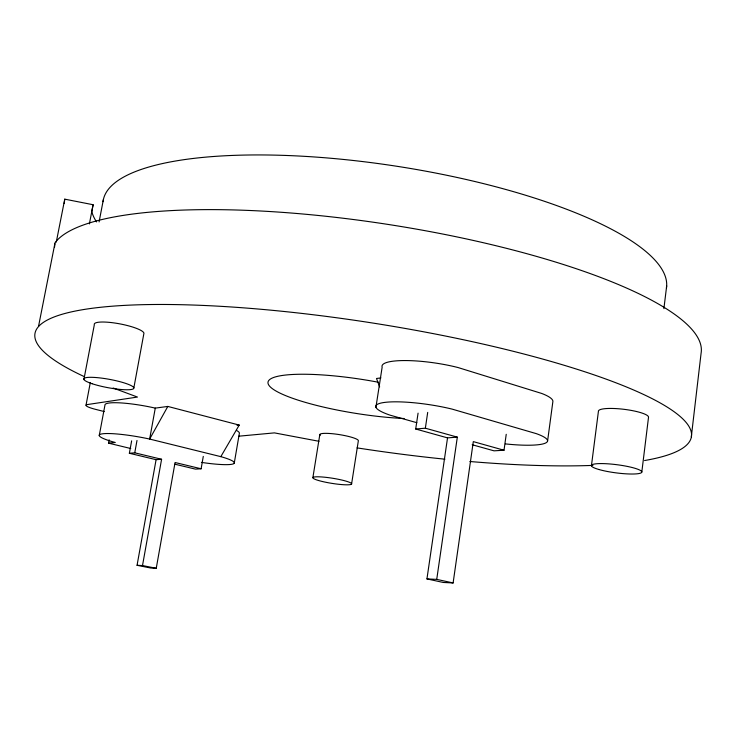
<?xml version="1.0" encoding="UTF-8"?>
<svg xmlns="http://www.w3.org/2000/svg" width="738" height="738" viewBox="0 0 738 738"><rect width="100%" height="100%" fill="white"/><g stroke="black" fill="none" stroke-linecap="round" stroke-linejoin="round"><path stroke-width="1.11" d="M54.538 247.046L54.916 243.798M691.312 436.822L701.1 353.124A328.927 79.04 8.8 0 0 408.308 227.719A328.927 79.04 8.8 0 0 55.046 242.719L38.505 326.5M641.82 471.997L648.527 417.191A25.24 4.908 7 0 0 623.213 409.221A25.24 4.908 7 0 0 598.417 411.352L591.433 465.743M663.896 308.632L666.682 285.864M64.197 203.531L64.76 199.159L93.108 204.73L89.39 223.909M547.578 441.093L552.863 401.647A50.599 10.055 7.9 0 0 541.766 393.474L458.104 367.561A51.9 10.719 8.4 0 0 405.596 360.559A51.9 10.719 8.4 0 0 382.146 367.164L375.919 407.265M472.182 444.746L494.036 450.835L504.017 450.226L506.231 434.304M426.942 578.915L436.73 579.376L457.329 437.145L447.532 437.883L426.942 578.915L443.261 582.457L453.114 582.946L473.307 441.619L504.017 450.226M418.077 413.142L415.697 429.009L425.356 428.197L427.699 412.394M351.574 484.063A19.64 2.583 9.1 0 0 323.991 477.145A19.64 2.583 9.1 0 0 321.168 481.213A19.64 2.583 9.1 0 0 351.574 484.063L358.317 440.973A19.539 3.1 9.1 0 0 338.041 434.405A19.539 3.1 9.1 0 0 320.163 435.383M312.875 477.615L319.831 434.516M234.25 463.178L239.315 433.566A37.989 5.738 9.8 0 0 236.464 430.411M174.924 464.202L195.459 469.128L201.123 468.778L203.282 456.407M137.056 565.299L142.499 565.557L161.594 459.276L156.096 459.682L137.056 565.299L150.746 568.02L156.244 568.288L175.072 462.514L201.123 468.778M167.821 406.435L149.648 439.064L220.819 456.647L239.232 425.079L167.821 406.435L155.275 408.114L149.648 439.064A39.114 5.258 10 0 0 103.431 433.695A39.114 5.258 10 0 0 115.193 442.486L108.523 443.141L109.141 439.866M131.641 440.854L129.362 453.27L134.75 452.818L137 440.485M133.864 387.81L143.947 333.17A25.286 5.065 10.8 0 0 117.573 323.465A25.286 5.065 10.8 0 0 94.326 324.775L83.911 379.415M99.261 435.485L104.944 405.171A38.966 5.978 10.2 0 1 155.275 408.114M86.014 405.208L90.313 382.57M99.086 221.898L103.375 199.62M93.108 204.73L91.77 211.612A296.907 81.844 8.8 0 0 96.512 221.907M56.282 242.101L64.76 199.159M380.9 377.902L376.509 378.493L379.646 386.887M237.036 425.309L239.232 425.079M238.844 436.186L274.416 432.883L318.982 441.287M142.499 565.557L156.244 568.288M436.73 579.376L453.114 582.946M129.362 453.27L156.096 459.682M108.523 443.141L130.764 448.519M134.75 452.818L161.594 459.276M104.215 411.555L95.322 409.295A16.651 2.509 10.4 0 1 87.573 404.525L137.462 397.062L113.163 388.013M415.697 429.009L447.532 437.883M425.356 428.197L457.329 437.145M416.869 422.708L390.245 415.217A52.158 9.446 8.5 0 1 386.306 402.228A52.158 9.446 8.5 0 1 452.043 409.092L536.323 433.649A50.839 8.865 8 0 1 505.364 443.898M103.034 201.686A285.006 79.077 8.8 0 1 395.476 166.059A285.006 79.077 8.8 0 1 666.451 287.977M83.745 376.362A332.229 62.887 8.9 0 1 148.578 304.563A332.229 62.887 8.9 0 1 574.625 368.502A332.229 62.887 8.9 0 1 644.569 460.53M592.9 465.392A332.229 62.887 8.9 0 1 469.894 461.508M444.922 459.184A332.229 62.887 8.9 0 1 357.054 447.883M404.156 418.529A92.914 17.251 8.9 0 1 268.955 385.356A92.914 17.251 8.9 0 1 378.382 382.247M220.819 456.647A38.118 5.046 9.7 0 1 232.811 464.045A38.118 5.046 9.7 0 1 201.409 462.385M92.121 383.732A25.452 4.225 10.5 0 0 133.357 388.834A25.452 4.225 10.5 0 0 101.097 378.059A25.452 4.225 10.5 0 0 92.121 383.732M598.776 469.469A25.406 4.096 7.4 0 0 640.953 472.957A25.406 4.096 7.4 0 0 610.132 463.99A25.406 4.096 7.4 0 0 598.776 469.469"/></g></svg>
